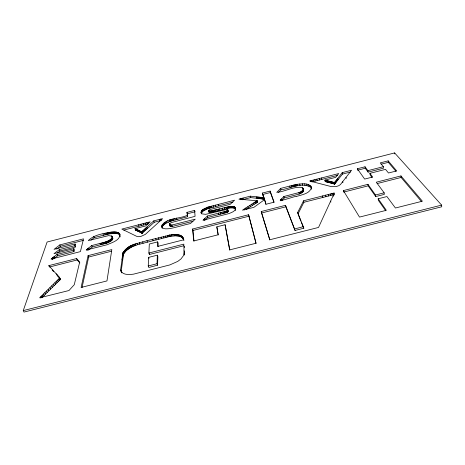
<?xml version="1.0" encoding="UTF-8"?>
<svg xmlns="http://www.w3.org/2000/svg" width="465" height="465" viewBox="0 0 465 465"><rect width="100%" height="100%" fill="white"/><g stroke="black" fill="none" stroke-linecap="round" stroke-linejoin="round"><path stroke-width="0.7" d="M183.942 240.417L182.879 237.435L180.763 235.482L177.415 234.517L172.562 234.488L146.946 240.678L133.176 244.567L129.497 246.421L126.259 248.752L122.987 252.704L120.58 270.02C122.283 275.367 129.177 274.71 133.577 274.141L169.841 264.916L177.758 261.4L181.001 258.929L183.721 255.302L184.094 253.198L183.826 244.154L148.876 253.024L149.393 254.495L183.599 245.811M158.1 246.595L158.176 243.329L157.681 241.881L149.323 244.009L148.876 253.024M157.681 241.881L157.565 246.444L183.64 239.818L183.344 238.429M157.565 265.207L157.868 256.651L157.35 255.169L148.661 257.372L148.236 265.986L148.777 267.485L157.565 265.207L157.042 263.702L157.35 255.169M149.393 254.495L149.463 253.1M87.798 248.717L88.362 250.094L92.21 246.962L107.741 242.771L111.565 240.568L112.495 239.522L112.803 238.179L111.815 236.104L108.566 235.627L88.251 240.585C94.36 234.482 103.451 233.628 111.641 232.047C114.245 231.872 117.337 231.646 119.435 233.494C121.638 239.934 111.542 242.689 107.229 244.718L86.217 250.019L91.657 245.584L105.107 242.096L108.688 240.713L111.792 238.406L112.216 236.58M162.192 228.385L162.204 227.025L163 225.595L165.598 223.496L171.108 221.044L187.558 216.731L186.93 212.383L194.632 210.413L195.079 216.335L171.736 222.456L170.37 223.095L169.493 224.333L170.248 226.205L172.428 226.438L192.952 221.27M183.146 237.923L183.791 239.928L182.216 237.609L179.839 236.365L175.578 235.813L170.318 236.301L137.535 244.695L131.194 247.217L126.224 250.664L123.527 254.14L121.15 271.502L121.714 272.827L120.58 270.02M232.901 202.118L207.855 208.675L203.031 211.093L202.031 212.133L201.496 213.633L201.083 212.226L201.624 210.732L202.624 209.692L207.454 207.274L234.581 200.183L230.227 204.315L211.174 209.221L209.238 209.849L208.663 210.471L209.035 211.11L210.604 211.029L229.704 206.46L232.802 206.437L234.889 207.204L235.499 208.936L234.668 210.511L232.965 211.813L229.28 213.487L202.972 220.253L207.378 216.027L226.379 211.104L227.49 210.546L227.809 209.878L226.362 209.552L205.704 214.324L202.025 213.888L201.287 213.208L201.083 212.226M169.522 224.461L170.12 224.938L171.974 225.025L195.265 219.16L190.406 223.549C183.384 225.089 176.508 227.368 169.434 228.658C166.952 228.768 162.337 229.634 161.628 226.345C165.505 217.463 180.141 219.073 187.128 215.33M209.081 211.813L209.442 212.522L211.005 212.441L230.082 207.884L233.57 207.925L235.534 208.942L235.156 207.512M310.905 186.099L311.707 188.575C310.544 182.175 301.622 183.867 296.949 184.343C291.468 185.512 286.08 187.087 280.628 188.395L276.745 192.376C285.022 191.661 292.979 186.535 301.436 187.366C305.72 188.418 301.244 192.33 298.873 192.615L283.848 196.509L281.273 199.247L281.598 200.711L284.162 197.962L299.169 194.079C300.762 193.237 304.331 192.15 303.407 189.755M82.049 287.521L88.664 257.035L88.088 255.634L111.833 249.583L106.962 280.924L81.108 287.457L88.088 255.634M57.242 253.012L59.898 250.978L75.214 247.06L75.661 245.351L75.097 243.997L54.039 249.339L59.834 244.916L83.52 238.853L80.41 251.612L51.028 259.11L56.963 254.454L73.371 250.211L73.877 248.647L53.986 253.692L59.311 249.624L74.644 245.706L75.097 243.997M169.987 225.38L169.981 225.862M204.466 218.765L204.885 220.195L207.791 217.451L227.019 212.459L228.158 211.633L227.606 210.895M311.428 187.11C310.498 193.713 301.541 194.754 296.304 196.509C297.6 195.149 275.059 203.519 281.273 199.247M53.324 257.302L53.928 258.668L57.561 255.814L73.952 251.577L74.452 250.013L73.877 248.647M23.25 310.603L47.105 242.021L394.622 152.915L441.616 205.106L441.75 206.78L23.982 312.085L23.25 310.603L441.616 205.106M297.658 212.464L303.814 228.216L295.066 230.483L285.539 205.327L261.237 211.517L269.828 239.76L318.542 227.437L334.382 192.987L303.599 200.77L297.658 212.464L297.978 213.987L303.901 202.263L303.599 200.77M334.684 184.035L325.233 181.577L325.018 180.095L335.684 177.351L338.752 173.555L309.667 180.995L331.516 186.668L336.149 186.552L338.665 185.756L340.456 184.553L351.552 170.242L342.223 172.637L334.475 182.565L334.684 184.035L342.461 174.09L350.447 172.038M41.112 296.292L41.804 297.757L60.485 279.372L59.497 277.5L48.842 265.631L76.609 258.557L79.689 262.028L74.278 284.696L68.971 290.526L39.624 297.821L59.758 277.814M278.518 192.318L280.941 189.825C290.468 188.459 301.965 181.664 311.184 187.558M145.51 230.169L154.241 222.241L160.716 220.59L160.256 219.213L153.776 220.869L141.662 231.744L135.019 228.658L135.559 230.059L142.028 233.139L145.51 230.169L145.028 228.78M90.954 240.207L94.192 237.609L108.903 233.907L116.035 233.366L118.627 233.976L120.22 235.238L119.703 233.866M56.73 249.071L60.415 246.252L83.375 240.376M264.597 199.607L253.907 207.338L242.463 210.18L257.099 200.77L238.923 199.154L250.298 196.166L263.911 197.718L262.33 193.08L270.13 191.08L274.083 202.188L265.974 204.257L264.597 199.607L265.922 204.385M257.087 200.752L257.447 202.205L246.241 209.39L245.875 207.948M324.971 180.124L334.475 182.565M135.007 228.646L145.65 225.949L150.207 221.817L121.847 229.082L136.826 236.406L138.68 236.702L141.093 236.336L145.33 234.395L162.634 218.701L160.256 219.213M135.588 230.001L135.832 229.937M148.236 265.986L157.042 263.702M294.729 228.914L303.488 226.641M123.742 230.088L148.701 223.677L148.23 222.305M263.754 197.16L264.248 199.16L250.647 197.579L242.137 199.758L241.777 198.346M311.684 180.467L311.957 181.908L337.631 175.357M357.48 169.731L357.335 168.76L365.037 166.79L367.902 170.643L368.106 172.126L383.561 168.173L383.369 166.691L380.283 162.884L388.176 160.867L396.692 170.905L388.49 172.997L385.537 169.359L369.908 173.346L370.117 174.84L372.076 177.485M187.558 216.731L187.36 213.772L195.044 211.802L194.632 210.413M262.33 193.08L262.667 194.498L270.456 192.504L273.949 202.339M357.556 170.219L365.246 168.249L368.106 172.126M381.131 164.186L388.356 162.337L395.971 171.358M367.902 170.643L383.369 166.691M192.696 228.983L248.583 214.743L256.023 243.247L229.646 249.914L225.095 224.723L216.835 226.827L218.068 234.796L193.661 240.998L192.696 228.983L194.004 241.062M343.548 191.597L343.385 190.592L367.949 184.332L375.505 195.009L375.72 196.573L384.352 194.382L384.148 192.812L376.278 182.21L400.952 175.921L422.389 201.2L395.43 208.012L386.921 196.55L378.167 198.77L378.382 200.351L385.729 210.779M303.901 202.263L334.062 194.597L333.794 193.091M49.464 267.02L77.196 259.958L79.846 262.94M88.664 257.035L111.681 251.176M193.144 230.425L248.955 216.213L256.052 243.416M295.066 230.483L285.865 206.815L261.592 212.993L269.781 239.946M343.635 192.103L368.17 185.855L375.72 196.573M377.191 183.559L401.126 177.461L421.621 201.734M375.505 195.009L384.148 192.812M256.814 202.089L257.447 202.205L257.017 200.729M112.338 237.476L112.739 237.952M52.208 270.055L53.574 271.572M59.712 278.442L60.485 279.372M369.908 173.346L372.651 177.037L364.653 179.077L357.335 168.76M378.167 198.77L386.334 210.314L359.497 217.091L343.385 190.592M40.316 297.077L40.775 298.053M42.158 295.269L42.844 296.728M43.425 294.031L44.105 295.49M44.873 292.619L45.547 294.078M46.471 291.061L47.145 292.514M48.186 289.387L48.854 290.84M49.988 287.632L50.656 289.079M51.778 285.888L52.435 287.329M53.452 284.249L54.109 285.69M54.992 282.749L55.643 284.185M56.364 281.401L57.009 282.842M48.842 265.631L49.255 266.555M57.544 280.244L58.189 281.68M59.497 277.5L60.322 279.546M59.078 277.012L59.503 277.965M58.514 276.367L58.939 277.32M59.229 278.576L59.869 280.006M57.829 275.594L58.468 277.018M57.044 274.71L57.677 276.129L56.172 273.734M58.509 279.291L59.148 280.726M52.929 257.61L53.533 258.976M52.568 257.889L52.975 258.802M52.249 258.139L52.655 259.052M51.981 258.354L52.388 259.267M51.772 258.523L52.173 259.435M54.167 256.639L54.765 258.005M53.737 256.976L54.341 258.342M56.963 254.454L57.561 255.814M59.311 249.624L59.898 250.978M59.834 244.916L60.415 246.252M73.371 250.211L73.952 251.577M76.609 258.557L77.196 259.958M74.644 245.706L75.214 247.06M298.245 214.632L300.896 221.102M301.425 222.392L303.814 228.216M87.414 249.025L87.786 249.949M86.775 249.548L87.153 250.466M88.658 248.014L89.222 249.391M88.216 248.374L88.78 249.757M91.657 245.584L92.21 246.962M93.657 236.255L94.192 237.609M100.068 243.433L100.614 244.811M101.457 243.073L102.004 244.451M103.625 242.503L104.166 243.887M102.637 242.765L103.178 244.148M102.974 233.878L103.497 235.238M106.072 241.806L106.607 243.189M105.642 241.94L106.183 243.323M105.107 242.096L105.648 243.48M104.445 242.282L104.98 243.666M107.967 241.062L108.502 242.445M104.584 233.471L105.107 234.831M107.206 241.387L107.741 242.771M106.409 241.69L106.944 243.073M106.915 232.889L107.438 234.25M109.362 240.347L109.897 241.73M121.429 271.804L121.807 272.798M105.881 233.145L106.404 234.505M108.688 240.713L109.223 242.096M108.903 232.442L109.42 233.796M111.036 239.184L111.565 240.568M108.38 232.547L108.903 233.907M110.542 239.58L111.071 240.957M107.735 232.698L108.258 234.052M109.984 239.963L110.513 241.347M110.722 232.157L111.24 233.511M111.972 236.214L112.821 238.429M111.815 236.104L112.164 237.016M112.274 237.313L112.797 238.69M111.617 235.999L111.966 236.912M112.21 237.592L112.739 238.964M112.112 237.865L112.635 239.243M109.752 232.291L110.269 233.651M111.972 238.138L112.495 239.522M111.792 238.406L112.315 239.789M109.345 232.355L109.862 233.715M111.455 238.795L111.984 240.173M122.185 257.081L122.731 258.528M112.507 231.977L113.024 233.337M121.946 258.988L122.498 260.441M111.641 232.047L112.158 233.407M122.865 252.977L123.405 254.407M114.832 231.948L115.343 233.314M122.754 253.332L123.301 254.768M122.644 253.844L123.19 255.285M114.099 231.925L114.617 233.291M122.522 254.593L123.068 256.029M122.371 255.645L122.917 257.087M113.326 231.936L113.838 233.296M116.796 232.204L117.308 233.575M123.899 251.245L124.44 252.675M116.174 232.087L116.692 233.453M123.516 251.821L124.05 253.251M115.523 232L116.035 233.366M123.132 252.449L123.673 253.884M122.987 252.704L123.527 254.14M125.69 249.24L126.224 250.664M119.435 233.494L119.947 234.866M119.081 233.157L119.592 234.534M125.184 249.722L125.719 251.147M119.918 235.912L120.261 236.836M118.639 232.866L119.15 234.238M118.116 232.61L118.627 233.976M124.725 250.205L125.259 251.635M117.5 232.39L118.011 233.756M124.3 250.711L124.835 252.14M126.893 248.24L127.422 249.67M126.259 248.752L126.788 250.176M128.822 246.845L129.351 248.269M128.462 247.089L128.991 248.519M128.067 247.374L128.59 248.798M127.608 247.706L128.137 249.13M130.677 245.793L131.194 247.217M130.235 246.02L130.758 247.438M129.851 246.223L130.374 247.647M129.497 246.421L130.026 247.845M129.16 246.63L129.689 248.054M132.263 245.003L132.781 246.427M131.182 245.543L131.7 246.962M134.135 244.177L134.652 245.601M133.176 244.567L133.693 245.991M135.344 243.765L135.861 245.189M137.018 243.271L137.535 244.695M139.372 242.637L139.884 244.061M137.46 229.838L137.948 231.221M137.065 229.64L137.559 231.024M136.704 229.466L137.198 230.849M136.39 229.315L136.879 230.698M136.123 229.187L136.617 230.57M135.919 229.094L136.414 230.471M135.757 229.018L136.251 230.396M135.606 228.943L136.094 230.32M135.46 228.879L135.954 230.256M135.332 228.815L135.827 230.192M135.094 228.623L135.716 230.14M139.866 231.029L140.354 232.419M139.186 230.692L139.68 232.082M148.661 257.372L149.009 258.354M138.75 230.471L139.244 231.861M142.61 241.794L143.115 243.218M138.308 230.256L138.803 231.64M137.878 230.041L138.367 231.425M262.667 194.498L264.248 199.119M141.994 231.512L142.482 232.907M141.842 231.64L142.337 233.035M141.755 231.704L142.249 233.099M141.662 231.744L142.151 233.134M141.54 231.744L142.028 233.139M141.372 231.71L141.86 233.105M141.139 231.622L141.627 233.017M138.518 224.793L139 226.159M140.819 231.489L141.314 232.884M140.401 231.291L140.895 232.68M143.429 230.222L143.918 231.617M146.946 240.678L147.446 242.108M140.907 224.177L141.389 225.548M142.802 230.785L143.29 232.18M142.319 231.221L142.807 232.616M143.121 223.607L143.598 224.979M144.179 229.547L144.662 230.936M145.103 223.101L145.58 224.473M145.964 227.931L146.446 229.321M146.818 222.665L147.295 224.037M152.596 239.237L153.09 240.667M146.969 227.03L147.446 228.414M155.595 238.469L156.083 239.899M158.443 237.743L158.925 239.179M153.776 220.869L154.241 222.241M161.082 237.069L161.564 238.504M163.471 236.464L163.953 237.9M162.541 224.2L163 225.595M162.041 224.909L162.506 226.31M165.557 235.935L166.034 237.371M161.739 225.63L162.204 227.025M159.35 219.439L159.809 220.817M161.628 226.345L162.093 227.745M164.087 222.793L164.552 224.188M167.284 235.499L167.76 236.935M163.221 223.491L163.686 224.886M160.995 219.027L161.454 220.404M169.847 234.866L170.318 236.301M169.481 234.953L169.952 236.389M165.139 222.101L165.598 223.496M168.609 235.168L169.08 236.604M171.219 234.645L171.684 236.081M166.365 221.427L166.825 222.816M169.353 220.108L169.801 221.503M170.853 225.043L171.312 226.449M173.858 234.401L174.329 235.842M170.579 225.025L171.033 226.432M170.335 224.99L170.789 226.397M170.12 224.938L170.579 226.35M169.673 223.741L169.975 224.676M169.591 223.857L169.894 224.793M169.94 224.874L170.399 226.281M169.533 223.979L170.248 226.205M169.498 224.095L170.126 226.106M172.562 234.488L173.027 235.929M167.772 220.759L168.225 222.154M171.283 219.468L171.73 220.863M170.655 219.654L171.108 221.044M175.113 234.372L175.578 235.813M171.974 225.025L172.428 226.438M170.173 219.811L170.62 221.201M169.76 219.957L170.207 221.346M171.161 225.043L171.614 226.455M173.23 218.939L173.678 220.334M184.094 253.198L184.419 254.204M184.035 254.041L184.361 255.047M177.415 234.517L177.88 235.964M172.12 219.236L172.567 220.631M176.299 234.412L176.764 235.854M180.205 235.214L180.664 236.662M174.689 218.556L175.131 219.951M179.38 234.918L179.839 236.365M184.064 250.769L184.39 251.768M178.444 234.686L178.909 236.133M184.099 252.129L184.419 253.134M182.879 237.435L183.344 238.9M176.555 218.068L177.002 219.463M182.559 236.981L183.024 238.44M182.181 236.551L182.646 238.01M181.757 236.156L182.216 237.609M181.28 235.802L181.745 237.255M180.763 235.482L181.222 236.935M186.93 212.383L187.36 213.772M201.624 210.732L202.031 212.133M203.804 219.393L204.083 220.346M201.316 211.279L201.729 212.679M201.136 211.837L201.548 213.237M201.095 212.586L201.438 213.854M202.624 209.692L203.031 211.093M204.838 218.416L205.257 219.846M202.06 210.203L202.467 211.604M204.118 219.091L204.397 220.044M204.152 208.698L204.559 210.093M203.321 209.186L203.728 210.587M206.216 207.739L206.623 209.14M205.117 208.215L205.524 209.61M207.378 216.027L207.791 217.451M209.808 211.139L210.215 212.552M208.454 206.948L208.849 208.343M209.5 211.156L209.901 212.569M209.244 211.145L209.645 212.557M207.919 207.117L208.32 208.512M208.785 210.18L209.442 212.522M208.721 210.279L209.285 212.453M208.68 210.407L209.169 212.36M208.657 210.68L209.093 212.238M207.454 207.274L207.855 208.675M211.459 210.837L211.86 212.249M210.087 206.483L210.488 207.884M210.912 210.959L211.319 212.371M210.604 211.029L211.005 212.441M209.145 206.745L209.541 208.146M210.174 211.093L210.581 212.511M213.127 210.43L213.528 211.848M211.372 206.14L211.773 207.541M212.203 210.657L212.604 212.069M216.835 226.827L218.288 234.959M215.417 209.866L215.812 211.279M213.092 205.693L213.487 207.094M214.208 210.163L214.609 211.581M218.556 213.173L218.951 214.603M216.725 209.535L217.12 210.953M215.336 205.117L215.725 206.518M218.19 204.379L218.579 205.78M220.253 212.732L220.648 214.162M218.108 209.186L218.504 210.604M221.776 212.336L222.171 213.772M225.095 224.723L229.826 250.06M219.544 208.82L219.939 210.238M224.246 211.691L224.642 213.121M222.16 208.157L222.549 209.576M223.113 211.994L223.502 213.423M225.891 211.244L226.281 212.679M224.252 207.628L224.636 209.047M225.176 211.441L225.566 212.871M227.809 209.878L228.21 211.47M227.722 209.738L228.158 211.633M227.571 209.61L227.955 211.04M227.414 209.517L228.048 211.808M227.49 210.546L227.873 211.976M227.257 210.715L227.641 212.145M226.967 210.872L227.356 212.307M225.909 207.221L226.292 208.64M226.629 211.023L227.019 212.459M226.379 211.104L226.769 212.54M228.216 206.698L228.6 208.122M227.205 206.913L227.588 208.337M231 206.373L231.378 207.791M230.338 206.402L230.716 207.826M229.704 206.46L230.082 207.884M229.024 206.553L229.402 207.971M232.802 206.437L233.18 207.861M232.39 206.39L232.767 207.814M231.948 206.367L232.326 207.791M231.483 206.355L231.866 207.785M235.29 207.785L235.546 208.739M234.994 207.297L235.459 208.826M234.889 207.204L235.267 208.634M234.773 207.111L235.151 208.541M234.633 207.024L235.011 208.454M234.47 206.931L234.842 208.361M235.261 209.651L235.517 210.616M234.191 206.791L234.569 208.221M233.883 206.675L234.261 208.105M233.552 206.576L233.93 208.006M233.192 206.495L233.57 207.925M240.812 198.596L241.056 199.537M240.08 198.793L240.318 199.729M242.997 198.032L243.352 199.444M244.201 209.035L244.445 210M248.583 214.743L248.955 216.213M247.845 206.669L248.211 208.117M249.926 205.327L250.286 206.768M250.298 196.166L250.647 197.579M251.925 204.036L252.286 205.478M253.675 202.914L254.03 204.35M255.948 201.479L256.296 202.92M255.721 201.618L256.07 203.054M255 202.066L255.349 203.507M256.198 196.817L256.546 198.241M256.883 200.706L257.325 202.287M256.866 200.915L257.215 202.356M256.697 200.682L257.046 202.118M256.727 201.002L257.075 202.444M256.558 201.107L256.907 202.548M256.372 201.223L256.721 202.659M256.163 201.345L256.517 202.787M258.924 197.131L259.267 198.555M258.046 197.026L258.389 198.456M261.237 211.517L261.475 212.505M257.128 196.922L257.476 198.352M260.493 197.311L260.836 198.741M259.743 197.224L260.086 198.654M262.981 197.619L263.318 199.055M262.702 197.584L263.039 199.02M262.4 197.544L262.737 198.979M262.08 197.503L262.417 198.939M261.679 197.456L262.022 198.886M261.144 197.387L261.487 198.822M263.423 196.184L264.213 199.154M263.289 195.788L263.626 197.218M263.638 197.695L263.981 199.13M263.457 197.677L263.795 199.113M263.237 197.648L263.574 199.084M270.13 191.08L270.456 192.504M280.976 199.566L281.191 200.543M280.709 199.857L280.924 200.834M280.628 188.395L280.941 189.825M281.598 198.898L281.918 200.363M283.848 196.509L284.162 197.962M285.539 205.327L285.865 206.815M289.852 186.041L290.154 187.476M292.659 185.337L292.962 186.767M291.363 185.663L291.665 187.093M293.764 185.064L294.06 186.494M296.077 184.518L296.368 185.954M295.455 184.657L295.752 186.093M294.694 184.838L294.99 186.273M299.942 192.126L300.239 193.591M298.873 192.615L299.169 194.079M296.949 184.343L297.24 185.773M296.571 184.413L296.862 185.849M301.57 191.255L301.861 192.719M299.745 183.954L300.035 185.39M300.814 191.696L301.111 193.161M302.343 183.797L302.634 185.239M303.314 188.68L303.657 190.54M303.122 188.302L303.314 189.272M303.279 189.499L303.569 190.958M302.831 188L303.122 189.453M303.052 189.929L303.343 191.388M302.453 187.738L302.645 188.709M302.686 190.371L302.982 191.83M302.192 190.813L302.488 192.278M304.703 183.861L304.988 185.303M308.533 184.599L308.818 186.047M306.778 184.128L307.063 185.576M309.928 185.256L310.207 186.709M310.597 180.745L310.783 181.705M311.445 188.284L311.631 189.261M313.125 180.095L313.398 181.536M314.881 179.641L315.154 181.083M316.909 179.124L317.182 180.565M322.6 195.905L322.879 197.404M319.176 178.543L319.438 179.984M325.657 195.12L325.93 196.625M321.629 177.915L321.89 179.362M325.785 180.344L326.046 181.803M328.191 194.48L328.459 195.986M325.459 180.257L325.721 181.716M325.209 180.193L325.471 181.646M325.041 180.147L325.302 181.6M327.674 180.839L327.935 182.303M327.133 180.699L327.395 182.158M330.685 201.072L330.865 202.089M326.633 180.571L326.895 182.03M326.18 180.449L326.442 181.908M331.824 193.568L332.091 195.073M329.447 181.298L329.708 182.762M328.842 181.141L329.098 182.606M328.249 180.99L328.505 182.449M330.231 193.963L330.499 195.469M331.731 181.885L331.987 183.355M333.922 194.015L334.097 195.027M331.208 181.751L331.464 183.222M333.37 195.213L333.55 196.224M333.004 193.277L333.266 194.783M330.644 181.606L330.9 183.076M330.051 181.455L330.313 182.919M334.068 182.483L334.318 183.96M333.876 182.443L334.132 183.913M333.661 182.39L333.917 183.861M333.428 182.332L333.678 183.803M333.173 182.268L333.428 183.739M332.911 182.199L333.167 183.669M332.597 182.111L332.847 183.588M332.196 182.007L332.452 183.477M335.457 181.356L335.707 182.832M335.056 181.862L335.306 183.332M334.753 182.239L335.003 183.716M334.55 182.478L334.806 183.954M334.347 182.547L334.602 184.024M334.225 182.524L334.475 183.995M337.096 179.263L337.346 180.728M336.486 180.042L336.736 181.513M335.933 180.745L336.183 182.216M337.753 178.421L337.997 179.885M342.223 172.637L342.461 174.09M342.74 181.745L342.903 182.733M346.041 177.461L346.204 178.444M367.949 184.332L368.17 185.855M365.037 166.79L365.246 168.249M388.176 160.867L388.356 162.337M394.622 152.915L394.739 153.886M400.952 175.921L401.126 177.461M184.326 246.299L184.373 247.624"/></g></svg>
